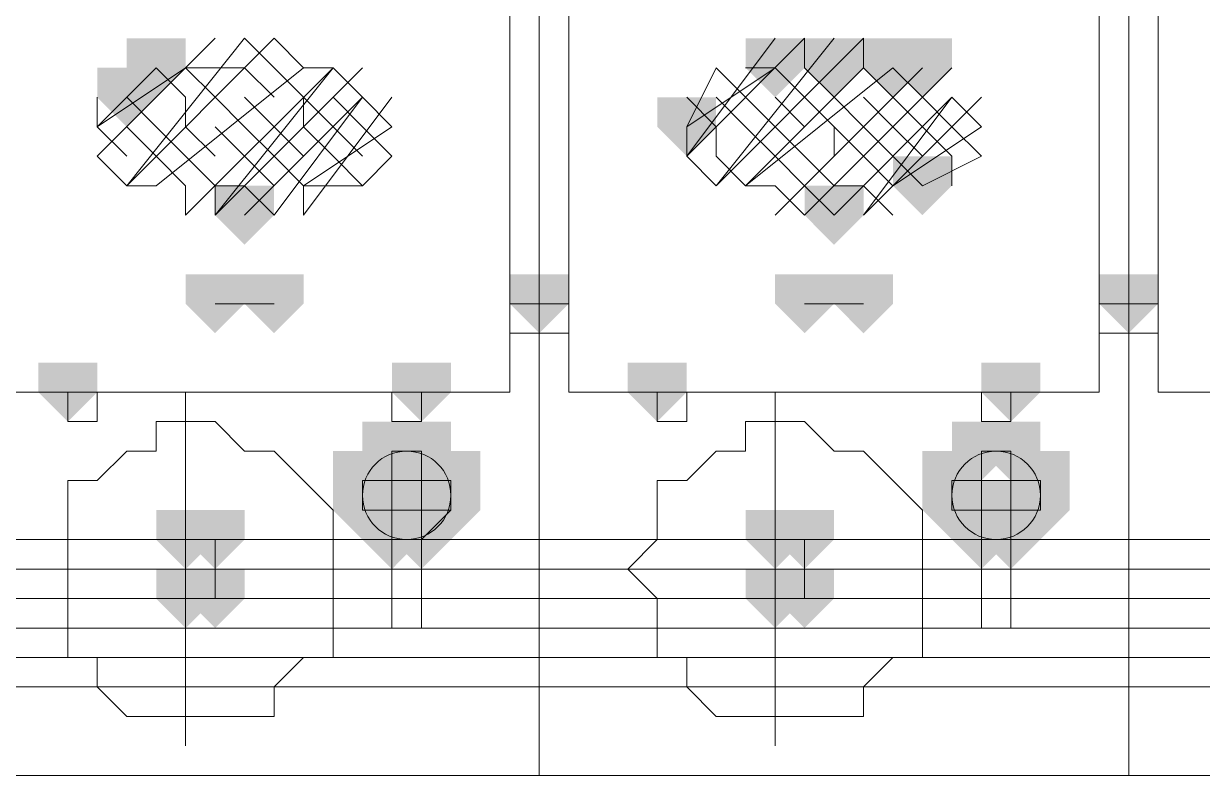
# Model space of a CAD drawing. Header units: millimetres. Extents: x 2315 to 4619, y 1334 to 1897.
# Drawn here: x 3873.622 to 3876.065, y 1516.958 to 1518.516 of the extents above; entities that cross this region are included whole.
import ezdxf

# ---------------------------------------------------------------- set-up
doc = ezdxf.new("R2010")
doc.units = ezdxf.units.MM
for name, color, linetype in [('PDF_3中心线层', 1, 'Continuous'), ('PDF_4虚线层', 2, 'Continuous'), ('PDF_5剖面线层', 2, 'Continuous'), ('PDF_剖面线层', 4, 'Continuous'), ('PDF_细实线层', 7, 'Continuous')]:
    doc.layers.add(name, color=color, linetype=linetype)

msp = doc.modelspace()

# ---------------------------------------------------------------- hatches: boundary and pattern name
at = {"layer": 'PDF_3中心线层', "transparency": 33554559}
for points in [[(3874.6906, 1517.9968), (3874.6295, 1517.9968), (3874.6295, 1517.9357), (3874.6906, 1517.8746), (3874.7517, 1517.9357), (3874.7517, 1517.9968)], [(3874.6906, 1517.9968), (3874.6295, 1517.9968), (3874.6295, 1517.9357), (3874.6906, 1517.8746), (3874.7517, 1517.9357), (3874.7517, 1517.9968)], [(3875.9122, 1517.9968), (3875.8511, 1517.9968), (3875.8511, 1517.9357), (3875.9122, 1517.8746), (3875.9733, 1517.9357), (3875.9733, 1517.9968)], [(3875.9122, 1517.9968), (3875.8511, 1517.9968), (3875.8511, 1517.9357), (3875.9122, 1517.8746), (3875.9733, 1517.9357), (3875.9733, 1517.9968)], [(3874.4463, 1517.8136), (3874.3852, 1517.8136), (3874.3852, 1517.7525), (3874.4463, 1517.6914), (3874.5073, 1517.7525), (3874.5073, 1517.8136)], [(3874.4463, 1517.8136), (3874.3852, 1517.8136), (3874.3852, 1517.7525), (3874.4463, 1517.6914), (3874.5073, 1517.7525), (3874.5073, 1517.8136)], [(3874.9349, 1517.8136), (3874.8738, 1517.8136), (3874.8738, 1517.7525), (3874.9349, 1517.6914), (3874.996, 1517.7525), (3874.996, 1517.8136)], [(3874.9349, 1517.8136), (3874.8738, 1517.8136), (3874.8738, 1517.7525), (3874.9349, 1517.6914), (3874.996, 1517.7525), (3874.996, 1517.8136)], [(3875.6679, 1517.8136), (3875.6068, 1517.8136), (3875.6068, 1517.7525), (3875.6679, 1517.6914), (3875.729, 1517.7525), (3875.729, 1517.8136)], [(3875.6679, 1517.8136), (3875.6068, 1517.8136), (3875.6068, 1517.7525), (3875.6679, 1517.6914), (3875.729, 1517.7525), (3875.729, 1517.8136)]]:
    msp.add_hatch(color=256, dxfattribs=at).paths.add_polyline_path(points)
at = {"layer": 'PDF_4虚线层', "transparency": 33554559}
for points in [[(3874.4463, 1517.5692), (3874.3852, 1517.5692), (3874.3852, 1517.5082), (3874.4463, 1517.4471), (3874.5073, 1517.5082), (3874.5073, 1517.5692)], [(3875.6679, 1517.5692), (3875.6068, 1517.5692), (3875.6068, 1517.5082), (3875.6679, 1517.4471), (3875.729, 1517.5082), (3875.729, 1517.5692)]]:
    msp.add_hatch(color=256, dxfattribs=at).paths.add_polyline_path(points)
at = {"layer": 'PDF_5剖面线层', "transparency": 33554559}
for points in [[(3873.8965, 1518.4855), (3873.8355, 1518.4855), (3873.8355, 1518.4244), (3873.8965, 1518.3633), (3873.9576, 1518.4244), (3873.9576, 1518.4855)], [(3875.1792, 1518.4855), (3875.1182, 1518.4855), (3875.1182, 1518.4244), (3875.1792, 1518.3633), (3875.2403, 1518.4244), (3875.2403, 1518.4855)], [(3875.3014, 1518.4855), (3875.2403, 1518.4855), (3875.2403, 1518.4244), (3875.3014, 1518.3633), (3875.3625, 1518.4244), (3875.3625, 1518.4855)], [(3875.4236, 1518.4855), (3875.3625, 1518.4855), (3875.3625, 1518.4244), (3875.4236, 1518.3633), (3875.4846, 1518.4244), (3875.4846, 1518.4855)], [(3875.4846, 1518.4855), (3875.4236, 1518.4855), (3875.4236, 1518.4244), (3875.4846, 1518.3633), (3875.5457, 1518.4244), (3875.5457, 1518.4855)], [(3873.8355, 1518.4244), (3873.7744, 1518.4244), (3873.7744, 1518.3633), (3873.8355, 1518.3022), (3873.8965, 1518.3633), (3873.8965, 1518.4244)], [(3874.996, 1518.3633), (3874.9349, 1518.3633), (3874.9349, 1518.3022), (3874.996, 1518.2411), (3875.0571, 1518.3022), (3875.0571, 1518.3633)], [(3875.4846, 1518.2411), (3875.4236, 1518.2411), (3875.4236, 1518.1801), (3875.4846, 1518.119), (3875.5457, 1518.1801), (3875.5457, 1518.2411)], [(3874.0798, 1518.1801), (3874.0187, 1518.1801), (3874.0187, 1518.119), (3874.0798, 1518.0579), (3874.1409, 1518.119), (3874.1409, 1518.1801)], [(3875.3014, 1518.1801), (3875.2403, 1518.1801), (3875.2403, 1518.119), (3875.3014, 1518.0579), (3875.3625, 1518.119), (3875.3625, 1518.1801)]]:
    msp.add_hatch(color=256, dxfattribs=at).paths.add_polyline_path(points)
at = {"layer": 'PDF_细实线层', "transparency": 33554559}
for points in [[(3874.0187, 1517.9968), (3873.9576, 1517.9968), (3873.9576, 1517.9357), (3874.0187, 1517.8746), (3874.0798, 1517.9357), (3874.0798, 1517.9968)], [(3874.1409, 1517.9968), (3874.0798, 1517.9968), (3874.0798, 1517.9357), (3874.1409, 1517.8746), (3874.2019, 1517.9357), (3874.2019, 1517.9968)], [(3874.6906, 1517.9968), (3874.6295, 1517.9968), (3874.6295, 1517.9357), (3874.6906, 1517.8746), (3874.7517, 1517.9357), (3874.7517, 1517.9968)], [(3875.2403, 1517.9968), (3875.1792, 1517.9968), (3875.1792, 1517.9357), (3875.2403, 1517.8746), (3875.3014, 1517.9357), (3875.3014, 1517.9968)], [(3875.3625, 1517.9968), (3875.3014, 1517.9968), (3875.3014, 1517.9357), (3875.3625, 1517.8746), (3875.4236, 1517.9357), (3875.4236, 1517.9968)], [(3875.9122, 1517.9968), (3875.8511, 1517.9968), (3875.8511, 1517.9357), (3875.9122, 1517.8746), (3875.9733, 1517.9357), (3875.9733, 1517.9968)], [(3873.7133, 1517.8136), (3873.6522, 1517.8136), (3873.6522, 1517.7525), (3873.7133, 1517.6914), (3873.7744, 1517.7525), (3873.7744, 1517.8136)], [(3874.4463, 1517.8136), (3874.3852, 1517.8136), (3874.3852, 1517.7525), (3874.4463, 1517.6914), (3874.5073, 1517.7525), (3874.5073, 1517.8136)], [(3874.9349, 1517.8136), (3874.8738, 1517.8136), (3874.8738, 1517.7525), (3874.9349, 1517.6914), (3874.996, 1517.7525), (3874.996, 1517.8136)], [(3875.6679, 1517.8136), (3875.6068, 1517.8136), (3875.6068, 1517.7525), (3875.6679, 1517.6914), (3875.729, 1517.7525), (3875.729, 1517.8136)], [(3874.3852, 1517.6914), (3874.3241, 1517.6914), (3874.3241, 1517.6303), (3874.3852, 1517.5692), (3874.4463, 1517.6303), (3874.4463, 1517.6914)], [(3874.4463, 1517.6914), (3874.3852, 1517.6914), (3874.3852, 1517.6303), (3874.4463, 1517.5692), (3874.5073, 1517.6303), (3874.5073, 1517.6914)], [(3874.4463, 1517.6914), (3874.3852, 1517.6914), (3874.3852, 1517.6303), (3874.4463, 1517.5692), (3874.5073, 1517.6303), (3874.5073, 1517.6914)], [(3874.4463, 1517.6914), (3874.3852, 1517.6914), (3874.3852, 1517.6303), (3874.4463, 1517.5692), (3874.5073, 1517.6303), (3874.5073, 1517.6914)], [(3874.4463, 1517.6914), (3874.3852, 1517.6914), (3874.3852, 1517.6303), (3874.4463, 1517.5692), (3874.5073, 1517.6303), (3874.5073, 1517.6914)], [(3875.6068, 1517.6914), (3875.5457, 1517.6914), (3875.5457, 1517.6303), (3875.6068, 1517.5692), (3875.6679, 1517.6303), (3875.6679, 1517.6914)], [(3875.6679, 1517.6914), (3875.6068, 1517.6914), (3875.6068, 1517.6303), (3875.6679, 1517.5692), (3875.729, 1517.6303), (3875.729, 1517.6914)], [(3875.6679, 1517.6914), (3875.6068, 1517.6914), (3875.6068, 1517.6303), (3875.6679, 1517.5692), (3875.729, 1517.6303), (3875.729, 1517.6914)], [(3875.6679, 1517.6914), (3875.6068, 1517.6914), (3875.6068, 1517.6303), (3875.6679, 1517.5692), (3875.729, 1517.6303), (3875.729, 1517.6914)], [(3875.6679, 1517.6914), (3875.6068, 1517.6914), (3875.6068, 1517.6303), (3875.6679, 1517.5692), (3875.729, 1517.6303), (3875.729, 1517.6914)], [(3874.3241, 1517.6303), (3874.263, 1517.6303), (3874.263, 1517.5692), (3874.3241, 1517.5082), (3874.3852, 1517.5692), (3874.3852, 1517.6303)], [(3874.3241, 1517.6303), (3874.263, 1517.6303), (3874.263, 1517.5692), (3874.3241, 1517.5082), (3874.3852, 1517.5692), (3874.3852, 1517.6303)], [(3874.3241, 1517.6303), (3874.263, 1517.6303), (3874.263, 1517.5692), (3874.3241, 1517.5082), (3874.3852, 1517.5692), (3874.3852, 1517.6303)], [(3874.3241, 1517.6303), (3874.263, 1517.6303), (3874.263, 1517.5692), (3874.3241, 1517.5082), (3874.3852, 1517.5692), (3874.3852, 1517.6303)], [(3874.3852, 1517.6303), (3874.3241, 1517.6303), (3874.3241, 1517.5692), (3874.3852, 1517.5082), (3874.4463, 1517.5692), (3874.4463, 1517.6303)], [(3874.5073, 1517.6303), (3874.4463, 1517.6303), (3874.4463, 1517.5692), (3874.5073, 1517.5082), (3874.5684, 1517.5692), (3874.5684, 1517.6303)], [(3874.5073, 1517.6303), (3874.4463, 1517.6303), (3874.4463, 1517.5692), (3874.5073, 1517.5082), (3874.5684, 1517.5692), (3874.5684, 1517.6303)], [(3874.5073, 1517.6303), (3874.4463, 1517.6303), (3874.4463, 1517.5692), (3874.5073, 1517.5082), (3874.5684, 1517.5692), (3874.5684, 1517.6303)], [(3874.5073, 1517.6303), (3874.4463, 1517.6303), (3874.4463, 1517.5692), (3874.5073, 1517.5082), (3874.5684, 1517.5692), (3874.5684, 1517.6303)], [(3874.5073, 1517.6303), (3874.4463, 1517.6303), (3874.4463, 1517.5692), (3874.5073, 1517.5082), (3874.5684, 1517.5692), (3874.5684, 1517.6303)], [(3874.5073, 1517.6303), (3874.4463, 1517.6303), (3874.4463, 1517.5692), (3874.5073, 1517.5082), (3874.5684, 1517.5692), (3874.5684, 1517.6303)], [(3874.5073, 1517.6303), (3874.4463, 1517.6303), (3874.4463, 1517.5692), (3874.5073, 1517.5082), (3874.5684, 1517.5692), (3874.5684, 1517.6303)], [(3875.5457, 1517.6303), (3875.4846, 1517.6303), (3875.4846, 1517.5692), (3875.5457, 1517.5082), (3875.6068, 1517.5692), (3875.6068, 1517.6303)], [(3875.5457, 1517.6303), (3875.4846, 1517.6303), (3875.4846, 1517.5692), (3875.5457, 1517.5082), (3875.6068, 1517.5692), (3875.6068, 1517.6303)], [(3875.5457, 1517.6303), (3875.4846, 1517.6303), (3875.4846, 1517.5692), (3875.5457, 1517.5082), (3875.6068, 1517.5692), (3875.6068, 1517.6303)], [(3875.5457, 1517.6303), (3875.4846, 1517.6303), (3875.4846, 1517.5692), (3875.5457, 1517.5082), (3875.6068, 1517.5692), (3875.6068, 1517.6303)], [(3875.5457, 1517.6303), (3875.4846, 1517.6303), (3875.4846, 1517.5692), (3875.5457, 1517.5082), (3875.6068, 1517.5692), (3875.6068, 1517.6303)], [(3875.5457, 1517.6303), (3875.4846, 1517.6303), (3875.4846, 1517.5692), (3875.5457, 1517.5082), (3875.6068, 1517.5692), (3875.6068, 1517.6303)], [(3875.5457, 1517.6303), (3875.4846, 1517.6303), (3875.4846, 1517.5692), (3875.5457, 1517.5082), (3875.6068, 1517.5692), (3875.6068, 1517.6303)], [(3875.729, 1517.6303), (3875.6679, 1517.6303), (3875.6679, 1517.5692), (3875.729, 1517.5082), (3875.7901, 1517.5692), (3875.7901, 1517.6303)], [(3875.729, 1517.6303), (3875.6679, 1517.6303), (3875.6679, 1517.5692), (3875.729, 1517.5082), (3875.7901, 1517.5692), (3875.7901, 1517.6303)], [(3875.729, 1517.6303), (3875.6679, 1517.6303), (3875.6679, 1517.5692), (3875.729, 1517.5082), (3875.7901, 1517.5692), (3875.7901, 1517.6303)], [(3875.729, 1517.6303), (3875.6679, 1517.6303), (3875.6679, 1517.5692), (3875.729, 1517.5082), (3875.7901, 1517.5692), (3875.7901, 1517.6303)], [(3875.729, 1517.6303), (3875.6679, 1517.6303), (3875.6679, 1517.5692), (3875.729, 1517.5082), (3875.7901, 1517.5692), (3875.7901, 1517.6303)], [(3875.729, 1517.6303), (3875.6679, 1517.6303), (3875.6679, 1517.5692), (3875.729, 1517.5082), (3875.7901, 1517.5692), (3875.7901, 1517.6303)], [(3875.729, 1517.6303), (3875.6679, 1517.6303), (3875.6679, 1517.5692), (3875.729, 1517.5082), (3875.7901, 1517.5692), (3875.7901, 1517.6303)], [(3874.3241, 1517.5692), (3874.263, 1517.5692), (3874.263, 1517.5082), (3874.3241, 1517.4471), (3874.3852, 1517.5082), (3874.3852, 1517.5692)], [(3874.3241, 1517.5692), (3874.263, 1517.5692), (3874.263, 1517.5082), (3874.3241, 1517.4471), (3874.3852, 1517.5082), (3874.3852, 1517.5692)], [(3874.3241, 1517.5692), (3874.263, 1517.5692), (3874.263, 1517.5082), (3874.3241, 1517.4471), (3874.3852, 1517.5082), (3874.3852, 1517.5692)], [(3874.3241, 1517.5692), (3874.263, 1517.5692), (3874.263, 1517.5082), (3874.3241, 1517.4471), (3874.3852, 1517.5082), (3874.3852, 1517.5692)], [(3874.3852, 1517.5692), (3874.3241, 1517.5692), (3874.3241, 1517.5082), (3874.3852, 1517.4471), (3874.4463, 1517.5082), (3874.4463, 1517.5692)], [(3874.3852, 1517.5692), (3874.3241, 1517.5692), (3874.3241, 1517.5082), (3874.3852, 1517.4471), (3874.4463, 1517.5082), (3874.4463, 1517.5692)], [(3874.3852, 1517.5692), (3874.3241, 1517.5692), (3874.3241, 1517.5082), (3874.3852, 1517.4471), (3874.4463, 1517.5082), (3874.4463, 1517.5692)], [(3874.4463, 1517.5692), (3874.3852, 1517.5692), (3874.3852, 1517.5082), (3874.4463, 1517.4471), (3874.5073, 1517.5082), (3874.5073, 1517.5692)], [(3874.4463, 1517.5692), (3874.3852, 1517.5692), (3874.3852, 1517.5082), (3874.4463, 1517.4471), (3874.5073, 1517.5082), (3874.5073, 1517.5692)], [(3874.4463, 1517.5692), (3874.3852, 1517.5692), (3874.3852, 1517.5082), (3874.4463, 1517.4471), (3874.5073, 1517.5082), (3874.5073, 1517.5692)], [(3874.4463, 1517.5692), (3874.3852, 1517.5692), (3874.3852, 1517.5082), (3874.4463, 1517.4471), (3874.5073, 1517.5082), (3874.5073, 1517.5692)], [(3874.4463, 1517.5692), (3874.3852, 1517.5692), (3874.3852, 1517.5082), (3874.4463, 1517.4471), (3874.5073, 1517.5082), (3874.5073, 1517.5692)], [(3874.4463, 1517.5692), (3874.3852, 1517.5692), (3874.3852, 1517.5082), (3874.4463, 1517.4471), (3874.5073, 1517.5082), (3874.5073, 1517.5692)], [(3874.5073, 1517.5692), (3874.4463, 1517.5692), (3874.4463, 1517.5082), (3874.5073, 1517.4471), (3874.5684, 1517.5082), (3874.5684, 1517.5692)], [(3874.5073, 1517.5692), (3874.4463, 1517.5692), (3874.4463, 1517.5082), (3874.5073, 1517.4471), (3874.5684, 1517.5082), (3874.5684, 1517.5692)], [(3874.5073, 1517.5692), (3874.4463, 1517.5692), (3874.4463, 1517.5082), (3874.5073, 1517.4471), (3874.5684, 1517.5082), (3874.5684, 1517.5692)], [(3874.5073, 1517.5692), (3874.4463, 1517.5692), (3874.4463, 1517.5082), (3874.5073, 1517.4471), (3874.5684, 1517.5082), (3874.5684, 1517.5692)], [(3874.5073, 1517.5692), (3874.4463, 1517.5692), (3874.4463, 1517.5082), (3874.5073, 1517.4471), (3874.5684, 1517.5082), (3874.5684, 1517.5692)], [(3874.5073, 1517.5692), (3874.4463, 1517.5692), (3874.4463, 1517.5082), (3874.5073, 1517.4471), (3874.5684, 1517.5082), (3874.5684, 1517.5692)], [(3874.5073, 1517.5692), (3874.4463, 1517.5692), (3874.4463, 1517.5082), (3874.5073, 1517.4471), (3874.5684, 1517.5082), (3874.5684, 1517.5692)], [(3875.5457, 1517.5692), (3875.4846, 1517.5692), (3875.4846, 1517.5082), (3875.5457, 1517.4471), (3875.6068, 1517.5082), (3875.6068, 1517.5692)], [(3875.5457, 1517.5692), (3875.4846, 1517.5692), (3875.4846, 1517.5082), (3875.5457, 1517.4471), (3875.6068, 1517.5082), (3875.6068, 1517.5692)], [(3875.5457, 1517.5692), (3875.4846, 1517.5692), (3875.4846, 1517.5082), (3875.5457, 1517.4471), (3875.6068, 1517.5082), (3875.6068, 1517.5692)], [(3875.5457, 1517.5692), (3875.4846, 1517.5692), (3875.4846, 1517.5082), (3875.5457, 1517.4471), (3875.6068, 1517.5082), (3875.6068, 1517.5692)], [(3875.5457, 1517.5692), (3875.4846, 1517.5692), (3875.4846, 1517.5082), (3875.5457, 1517.4471), (3875.6068, 1517.5082), (3875.6068, 1517.5692)], [(3875.5457, 1517.5692), (3875.4846, 1517.5692), (3875.4846, 1517.5082), (3875.5457, 1517.4471), (3875.6068, 1517.5082), (3875.6068, 1517.5692)], [(3875.5457, 1517.5692), (3875.4846, 1517.5692), (3875.4846, 1517.5082), (3875.5457, 1517.4471), (3875.6068, 1517.5082), (3875.6068, 1517.5692)], [(3875.6068, 1517.5692), (3875.5457, 1517.5692), (3875.5457, 1517.5082), (3875.6068, 1517.4471), (3875.6679, 1517.5082), (3875.6679, 1517.5692)], [(3875.6068, 1517.5692), (3875.5457, 1517.5692), (3875.5457, 1517.5082), (3875.6068, 1517.4471), (3875.6679, 1517.5082), (3875.6679, 1517.5692)], [(3875.6679, 1517.5692), (3875.6068, 1517.5692), (3875.6068, 1517.5082), (3875.6679, 1517.4471), (3875.729, 1517.5082), (3875.729, 1517.5692)], [(3875.6679, 1517.5692), (3875.6068, 1517.5692), (3875.6068, 1517.5082), (3875.6679, 1517.4471), (3875.729, 1517.5082), (3875.729, 1517.5692)], [(3875.6679, 1517.5692), (3875.6068, 1517.5692), (3875.6068, 1517.5082), (3875.6679, 1517.4471), (3875.729, 1517.5082), (3875.729, 1517.5692)], [(3875.6679, 1517.5692), (3875.6068, 1517.5692), (3875.6068, 1517.5082), (3875.6679, 1517.4471), (3875.729, 1517.5082), (3875.729, 1517.5692)], [(3875.6679, 1517.5692), (3875.6068, 1517.5692), (3875.6068, 1517.5082), (3875.6679, 1517.4471), (3875.729, 1517.5082), (3875.729, 1517.5692)], [(3875.6679, 1517.5692), (3875.6068, 1517.5692), (3875.6068, 1517.5082), (3875.6679, 1517.4471), (3875.729, 1517.5082), (3875.729, 1517.5692)], [(3875.729, 1517.5692), (3875.6679, 1517.5692), (3875.6679, 1517.5082), (3875.729, 1517.4471), (3875.7901, 1517.5082), (3875.7901, 1517.5692)], [(3875.729, 1517.5692), (3875.6679, 1517.5692), (3875.6679, 1517.5082), (3875.729, 1517.4471), (3875.7901, 1517.5082), (3875.7901, 1517.5692)], [(3875.729, 1517.5692), (3875.6679, 1517.5692), (3875.6679, 1517.5082), (3875.729, 1517.4471), (3875.7901, 1517.5082), (3875.7901, 1517.5692)], [(3875.729, 1517.5692), (3875.6679, 1517.5692), (3875.6679, 1517.5082), (3875.729, 1517.4471), (3875.7901, 1517.5082), (3875.7901, 1517.5692)], [(3875.729, 1517.5692), (3875.6679, 1517.5692), (3875.6679, 1517.5082), (3875.729, 1517.4471), (3875.7901, 1517.5082), (3875.7901, 1517.5692)], [(3875.729, 1517.5692), (3875.6679, 1517.5692), (3875.6679, 1517.5082), (3875.729, 1517.4471), (3875.7901, 1517.5082), (3875.7901, 1517.5692)], [(3875.729, 1517.5692), (3875.6679, 1517.5692), (3875.6679, 1517.5082), (3875.729, 1517.4471), (3875.7901, 1517.5082), (3875.7901, 1517.5692)], [(3873.9576, 1517.5082), (3873.8965, 1517.5082), (3873.8965, 1517.4471), (3873.9576, 1517.386), (3874.0187, 1517.4471), (3874.0187, 1517.5082)], [(3874.0187, 1517.5082), (3873.9576, 1517.5082), (3873.9576, 1517.4471), (3874.0187, 1517.386), (3874.0798, 1517.4471), (3874.0798, 1517.5082)], [(3874.3852, 1517.5082), (3874.3241, 1517.5082), (3874.3241, 1517.4471), (3874.3852, 1517.386), (3874.4463, 1517.4471), (3874.4463, 1517.5082)], [(3874.3852, 1517.5082), (3874.3241, 1517.5082), (3874.3241, 1517.4471), (3874.3852, 1517.386), (3874.4463, 1517.4471), (3874.4463, 1517.5082)], [(3874.4463, 1517.5082), (3874.3852, 1517.5082), (3874.3852, 1517.4471), (3874.4463, 1517.386), (3874.5073, 1517.4471), (3874.5073, 1517.5082)], [(3874.4463, 1517.5082), (3874.3852, 1517.5082), (3874.3852, 1517.4471), (3874.4463, 1517.386), (3874.5073, 1517.4471), (3874.5073, 1517.5082)], [(3874.4463, 1517.5082), (3874.3852, 1517.5082), (3874.3852, 1517.4471), (3874.4463, 1517.386), (3874.5073, 1517.4471), (3874.5073, 1517.5082)], [(3874.4463, 1517.5082), (3874.3852, 1517.5082), (3874.3852, 1517.4471), (3874.4463, 1517.386), (3874.5073, 1517.4471), (3874.5073, 1517.5082)], [(3874.4463, 1517.5082), (3874.3852, 1517.5082), (3874.3852, 1517.4471), (3874.4463, 1517.386), (3874.5073, 1517.4471), (3874.5073, 1517.5082)], [(3875.1792, 1517.5082), (3875.1182, 1517.5082), (3875.1182, 1517.4471), (3875.1792, 1517.386), (3875.2403, 1517.4471), (3875.2403, 1517.5082)], [(3875.2403, 1517.5082), (3875.1792, 1517.5082), (3875.1792, 1517.4471), (3875.2403, 1517.386), (3875.3014, 1517.4471), (3875.3014, 1517.5082)], [(3875.6068, 1517.5082), (3875.5457, 1517.5082), (3875.5457, 1517.4471), (3875.6068, 1517.386), (3875.6679, 1517.4471), (3875.6679, 1517.5082)], [(3875.6068, 1517.5082), (3875.5457, 1517.5082), (3875.5457, 1517.4471), (3875.6068, 1517.386), (3875.6679, 1517.4471), (3875.6679, 1517.5082)], [(3875.6679, 1517.5082), (3875.6068, 1517.5082), (3875.6068, 1517.4471), (3875.6679, 1517.386), (3875.729, 1517.4471), (3875.729, 1517.5082)], [(3875.6679, 1517.5082), (3875.6068, 1517.5082), (3875.6068, 1517.4471), (3875.6679, 1517.386), (3875.729, 1517.4471), (3875.729, 1517.5082)], [(3875.6679, 1517.5082), (3875.6068, 1517.5082), (3875.6068, 1517.4471), (3875.6679, 1517.386), (3875.729, 1517.4471), (3875.729, 1517.5082)], [(3875.6679, 1517.5082), (3875.6068, 1517.5082), (3875.6068, 1517.4471), (3875.6679, 1517.386), (3875.729, 1517.4471), (3875.729, 1517.5082)], [(3875.6679, 1517.5082), (3875.6068, 1517.5082), (3875.6068, 1517.4471), (3875.6679, 1517.386), (3875.729, 1517.4471), (3875.729, 1517.5082)], [(3873.9576, 1517.386), (3873.8965, 1517.386), (3873.8965, 1517.3249), (3873.9576, 1517.2638), (3874.0187, 1517.3249), (3874.0187, 1517.386)], [(3874.0187, 1517.386), (3873.9576, 1517.386), (3873.9576, 1517.3249), (3874.0187, 1517.2638), (3874.0798, 1517.3249), (3874.0798, 1517.386)], [(3875.1792, 1517.386), (3875.1182, 1517.386), (3875.1182, 1517.3249), (3875.1792, 1517.2638), (3875.2403, 1517.3249), (3875.2403, 1517.386)], [(3875.2403, 1517.386), (3875.1792, 1517.386), (3875.1792, 1517.3249), (3875.2403, 1517.2638), (3875.3014, 1517.3249), (3875.3014, 1517.386)]]:
    msp.add_hatch(color=256, dxfattribs=at).paths.add_polyline_path(points)

# ---------------------------------------------------------------- linework, layer by layer
at = {"layer": 'PDF_3中心线层', "lineweight": 18}
for points in [[(3874.6906, 1517.9357), (3874.6906, 1517.8746)], [(3875.9122, 1517.9357), (3875.9122, 1517.8746)], [(3873.7133, 1517.6914), (3873.7133, 1517.7525), (3873.7744, 1517.7525), (3873.7133, 1517.7525)], [(3874.4463, 1517.6914), (3874.4463, 1517.7525)], [(3874.9349, 1517.6914), (3874.9349, 1517.7525)], [(3875.6679, 1517.6914), (3875.6679, 1517.7525)], [(3874.4463, 1517.6303), (3874.3852, 1517.6303), (3874.3852, 1517.5692), (3874.3241, 1517.5692), (3874.3241, 1517.5082), (3874.3852, 1517.5082), (3874.3852, 1517.4471), (3874.4463, 1517.4471), (3874.5073, 1517.5082), (3874.5073, 1517.5692), (3874.4463, 1517.5692)], [(3875.6679, 1517.6303), (3875.6068, 1517.6303), (3875.6068, 1517.5692), (3875.5457, 1517.5692), (3875.5457, 1517.5082), (3875.6068, 1517.5082), (3875.6068, 1517.4471), (3875.6679, 1517.4471), (3875.6679, 1517.5082), (3875.729, 1517.5082), (3875.729, 1517.5692), (3875.6679, 1517.5692)], [(3873.9576, 1517.4471), (3874.0187, 1517.4471), (3874.0187, 1517.3249), (3873.9576, 1517.3249)], [(3875.1792, 1517.4471), (3875.2403, 1517.4471), (3875.2403, 1517.3249), (3875.1792, 1517.3249)]]:
    msp.add_lwpolyline(points, close=True, dxfattribs=at)
for points in [[(3873.9576, 1517.7525), (3873.9576, 1517.0195)], [(3875.1792, 1517.7525), (3875.1792, 1517.0195)], [(3874.4463, 1517.6303), (3874.4463, 1517.2638)], [(3875.6679, 1517.6303), (3875.6679, 1517.2638)], [(3874.5073, 1517.5082), (3874.3241, 1517.5082)], [(3874.4463, 1517.5082), (3874.3852, 1517.5082)], [(3875.729, 1517.5082), (3875.5457, 1517.5082)], [(3875.6679, 1517.5082), (3875.6068, 1517.5082)], [(3872.9192, 1517.2028), (3880.9819, 1517.2028), (3881.043, 1517.2028), (3881.043, 1517.2638), (3881.1041, 1517.2638), (3881.1041, 1517.3249), (3881.1041, 1517.386)], [(3873.6522, 1517.386), (3874.3241, 1517.386)]]:
    msp.add_lwpolyline(points, dxfattribs=at)
at = {"layer": 'PDF_4虚线层', "lineweight": 18}
for points in [[(3874.6906, 1520.0125), (3874.6906, 1516.9584)], [(3875.9122, 1520.0125), (3875.9122, 1516.9584)], [(3872.1863, 1517.386), (3880.8598, 1517.386)], [(3872.1863, 1517.3249), (3880.8598, 1517.3249)]]:
    msp.add_lwpolyline(points, dxfattribs=at)
for points in [[(3873.9576, 1517.6914), (3873.8965, 1517.6914), (3873.8965, 1517.6303), (3873.8355, 1517.6303), (3873.7744, 1517.5692), (3873.7133, 1517.5692), (3873.7133, 1517.5082), (3873.7133, 1517.4471), (3873.7133, 1517.386), (3873.7133, 1517.3249), (3873.7133, 1517.2638), (3873.7133, 1517.2028), (3873.7744, 1517.2028), (3873.7744, 1517.1417), (3873.8355, 1517.0806), (3873.8965, 1517.0806), (3873.9576, 1517.0806), (3874.0187, 1517.0806), (3874.0798, 1517.0806), (3874.1409, 1517.0806), (3874.1409, 1517.1417), (3874.2019, 1517.2028), (3874.263, 1517.2028), (3874.263, 1517.2638), (3874.263, 1517.3249), (3874.263, 1517.386), (3874.263, 1517.4471), (3874.263, 1517.5082), (3874.2019, 1517.5692), (3874.1409, 1517.6303), (3874.0798, 1517.6303), (3874.0187, 1517.6914)], [(3875.1792, 1517.6914), (3875.1182, 1517.6914), (3875.1182, 1517.6303), (3875.0571, 1517.6303), (3874.996, 1517.5692), (3874.9349, 1517.5692), (3874.9349, 1517.5082), (3874.9349, 1517.4471), (3874.8738, 1517.386), (3874.9349, 1517.3249), (3874.9349, 1517.2638), (3874.9349, 1517.2028), (3874.996, 1517.2028), (3874.996, 1517.1417), (3875.0571, 1517.0806), (3875.1182, 1517.0806), (3875.1792, 1517.0806), (3875.2403, 1517.0806), (3875.3014, 1517.0806), (3875.3625, 1517.0806), (3875.3625, 1517.1417), (3875.4236, 1517.2028), (3875.4846, 1517.2028), (3875.4846, 1517.2638), (3875.4846, 1517.3249), (3875.4846, 1517.386), (3875.4846, 1517.4471), (3875.4846, 1517.5082), (3875.4236, 1517.5692), (3875.3625, 1517.6303), (3875.3014, 1517.6303), (3875.2403, 1517.6914)]]:
    msp.add_lwpolyline(points, close=True, dxfattribs=at)
at = {"layer": 'PDF_5剖面线层', "lineweight": 13}
for points in [[(3873.7744, 1518.2411), (3874.0187, 1518.4855), (3873.7744, 1518.2411)], [(3874.3241, 1518.1801), (3874.263, 1518.2411), (3874.2019, 1518.3022), (3874.2019, 1518.3633), (3874.1409, 1518.4244), (3874.0798, 1518.4855), (3873.8355, 1518.1801), (3874.1409, 1518.4855), (3874.2019, 1518.4244), (3874.263, 1518.4244), (3874.3241, 1518.3633), (3874.3852, 1518.3022), (3874.2019, 1518.1801), (3874.2019, 1518.119), (3874.3852, 1518.3633)], [(3875.3014, 1518.4855), (3875.0571, 1518.1801), (3875.3625, 1518.4855), (3875.3625, 1518.4244), (3875.1182, 1518.1801), (3875.4236, 1518.4244), (3875.4846, 1518.3633), (3875.5457, 1518.3022), (3875.6068, 1518.2411), (3875.4846, 1518.1801), (3875.4236, 1518.2411), (3875.3625, 1518.3022), (3875.3014, 1518.3633), (3875.2403, 1518.4244), (3875.2403, 1518.4855), (3874.996, 1518.2411), (3875.1792, 1518.4855)], [(3874.0187, 1518.2411), (3873.9576, 1518.3022), (3873.9576, 1518.3633), (3873.8965, 1518.4244), (3873.7744, 1518.3022), (3873.9576, 1518.4244), (3874.0187, 1518.3633), (3874.0798, 1518.3022)], [(3873.8355, 1518.3022), (3873.8965, 1518.2411), (3873.9576, 1518.1801), (3873.9576, 1518.119), (3874.263, 1518.4244), (3874.0187, 1518.119), (3874.3241, 1518.4244)], [(3873.8965, 1518.1801), (3874.2019, 1518.4244), (3873.8965, 1518.1801)], [(3874.1409, 1518.3633), (3874.0798, 1518.4244), (3874.0187, 1518.4244), (3873.9576, 1518.4244)], [(3875.4236, 1518.119), (3875.3625, 1518.1801), (3875.3014, 1518.1801), (3875.2403, 1518.2411), (3875.1792, 1518.3022), (3875.1182, 1518.3633), (3875.0571, 1518.4244), (3874.996, 1518.3022), (3875.1792, 1518.4244), (3875.1182, 1518.4244)], [(3874.996, 1518.3633), (3875.0571, 1518.3022), (3875.0571, 1518.2411), (3875.1182, 1518.1801), (3875.1792, 1518.1801), (3875.2403, 1518.119), (3875.5457, 1518.4244)], [(3875.1792, 1518.119), (3875.4846, 1518.4244), (3875.1792, 1518.119)], [(3875.3014, 1518.2411), (3875.3014, 1518.3022), (3875.2403, 1518.3633), (3875.1792, 1518.4244)], [(3875.5457, 1518.1801), (3875.5457, 1518.2411), (3875.4846, 1518.3022), (3875.4236, 1518.3633), (3875.3625, 1518.4244)], [(3873.8355, 1518.2411), (3873.7744, 1518.3022), (3873.7744, 1518.3633)], [(3874.0187, 1518.119), (3874.0187, 1518.1801), (3873.9576, 1518.2411), (3873.8965, 1518.3022), (3873.8355, 1518.3633), (3873.8965, 1518.3022)], [(3874.0798, 1518.119), (3874.3241, 1518.3633), (3874.1409, 1518.119), (3874.0798, 1518.1801), (3874.0187, 1518.1801)], [(3874.0187, 1518.3633), (3874.0798, 1518.3022), (3874.1409, 1518.2411), (3874.2019, 1518.1801), (3874.263, 1518.1801), (3874.3241, 1518.1801), (3874.3852, 1518.2411), (3874.3241, 1518.3022), (3874.263, 1518.3633)], [(3874.2019, 1518.2411), (3874.1409, 1518.3022), (3874.0798, 1518.3633)], [(3874.3241, 1518.2411), (3874.263, 1518.3022), (3874.2019, 1518.3633)], [(3875.0571, 1518.3633), (3875.1182, 1518.3022), (3875.1792, 1518.2411), (3875.2403, 1518.1801), (3875.3014, 1518.119), (3875.5457, 1518.3633), (3875.3625, 1518.119), (3875.6068, 1518.3633)], [(3875.2403, 1518.3022), (3875.1792, 1518.3633)], [(3875.3014, 1518.3022), (3875.3625, 1518.2411), (3875.4236, 1518.1801), (3875.6068, 1518.3022), (3875.5457, 1518.3633)], [(3875.4846, 1518.2411), (3875.4236, 1518.3022), (3875.3625, 1518.3633)], [(3874.1409, 1518.1801), (3874.0798, 1518.2411), (3874.0187, 1518.3022)], [(3875.0571, 1518.1801), (3874.996, 1518.2411), (3874.996, 1518.3022)], [(3875.1792, 1518.2411), (3875.1182, 1518.3022)], [(3873.7744, 1518.2411), (3873.8355, 1518.1801), (3873.8965, 1518.1801)]]:
    msp.add_lwpolyline(points, dxfattribs=at)
at = {"layer": 'PDF_剖面线层', "lineweight": 0}
for points in [[(3874.4463, 1517.6303), (3874.4463, 1517.6303)], [(3875.6679, 1517.6303), (3875.6679, 1517.6303)], [(3874.3241, 1517.5692), (3874.3241, 1517.5692)], [(3874.5073, 1517.5692), (3874.5073, 1517.5692)], [(3875.5457, 1517.5692), (3875.5457, 1517.5692)], [(3875.729, 1517.5692), (3875.729, 1517.5692)], [(3874.3241, 1517.5082), (3874.3241, 1517.5082)], [(3874.5073, 1517.5082), (3874.5073, 1517.5082)], [(3875.5457, 1517.5082), (3875.5457, 1517.5082)], [(3875.729, 1517.5082), (3875.729, 1517.5082)], [(3874.4463, 1517.4471), (3874.4463, 1517.4471)], [(3875.6679, 1517.4471), (3875.6679, 1517.4471)]]:
    msp.add_lwpolyline(points, dxfattribs=at)
at = {"layer": 'PDF_细实线层', "lineweight": 18}
for points in [[(3880.8598, 1517.1417), (3880.8598, 1516.9584), (3872.1863, 1516.9584), (3872.1863, 1520.0125), (3880.8598, 1520.0125), (3880.8598, 1517.2638), (3872.1863, 1517.2638)], [(3874.0187, 1517.9357), (3874.1409, 1517.9357), (3874.0187, 1517.9357)], [(3875.2403, 1517.9357), (3875.3625, 1517.9357), (3875.2403, 1517.9357)], [(3874.4463, 1517.5082), (3874.3852, 1517.5082), (3874.4463, 1517.5082)], [(3875.6679, 1517.5082), (3875.6068, 1517.5082), (3875.6679, 1517.5082)], [(3872.1863, 1517.4471), (3880.8598, 1517.4471)], [(3873.1636, 1517.2638), (3873.0414, 1517.2638), (3873.1636, 1517.2638), (3873.1636, 1517.4471), (3873.2246, 1517.4471), (3873.2246, 1517.2638), (3874.3852, 1517.2638), (3874.3852, 1517.4471), (3874.4463, 1517.4471), (3874.3852, 1517.4471), (3874.4463, 1517.4471), (3874.4463, 1517.2638)], [(3875.6068, 1517.2638), (3875.6068, 1517.4471), (3875.6679, 1517.4471), (3875.6679, 1517.2638)], [(3872.1863, 1517.386), (3880.8598, 1517.386)], [(3873.9576, 1517.386), (3873.9576, 1517.386)], [(3875.1792, 1517.386), (3875.1792, 1517.386)], [(3872.1863, 1517.3249), (3880.8598, 1517.3249)], [(3880.9819, 1517.1417), (3873.0414, 1517.1417), (3873.0414, 1517.0806), (3873.0414, 1517.3249), (3872.9803, 1517.3249), (3873.0414, 1517.3249), (3872.9803, 1517.3249), (3872.9803, 1517.2638), (3872.9803, 1517.1417), (3872.9803, 1517.0806)], [(3874.4463, 1517.3249), (3874.4463, 1517.3249)], [(3875.6679, 1517.3249), (3875.6679, 1517.3249)], [(3873.0414, 1517.2638), (3876.8284, 1517.2638)]]:
    msp.add_lwpolyline(points, dxfattribs=at)
for points in [[(3874.6295, 1518.7909), (3873.5301, 1518.7909), (3873.5301, 1517.7525), (3874.6295, 1517.7525)], [(3874.7517, 1517.7525), (3875.8511, 1517.7525), (3875.8511, 1518.7909), (3874.7517, 1518.7909)], [(3875.9733, 1517.7525), (3877.0728, 1517.7525), (3877.0728, 1518.7909), (3875.9733, 1518.7909)], [(3874.6295, 1517.9357), (3874.7517, 1517.9357), (3874.7517, 1517.8746), (3874.6295, 1517.8746)], [(3874.6295, 1517.9357), (3874.7517, 1517.9357), (3874.7517, 1517.8746), (3874.6295, 1517.8746)], [(3875.8511, 1517.9357), (3875.9733, 1517.9357), (3875.9733, 1517.8746), (3875.8511, 1517.8746)], [(3875.8511, 1517.9357), (3875.9733, 1517.9357), (3875.9733, 1517.8746), (3875.8511, 1517.8746)], [(3873.7744, 1517.6914), (3873.7744, 1517.7525), (3873.7133, 1517.7525), (3873.7133, 1517.6914)], [(3874.3852, 1517.6914), (3874.3852, 1517.7525), (3874.4463, 1517.7525), (3874.4463, 1517.6914)], [(3874.996, 1517.6914), (3874.996, 1517.7525), (3874.9349, 1517.7525), (3874.9349, 1517.6914)], [(3875.6068, 1517.6914), (3875.6068, 1517.7525), (3875.6679, 1517.7525), (3875.6679, 1517.6914)], [(3874.4463, 1517.6303), (3874.3852, 1517.6303)], [(3875.6679, 1517.6303), (3875.6068, 1517.6303)], [(3874.3852, 1517.5692), (3874.3241, 1517.5692)], [(3874.4463, 1517.5692), (3874.4463, 1517.5082), (3874.3852, 1517.5082), (3874.3852, 1517.5692)], [(3875.6679, 1517.5692), (3875.6679, 1517.5082), (3875.6068, 1517.5082), (3875.6068, 1517.5692)], [(3874.3852, 1517.5082), (3874.3241, 1517.5082)], [(3873.9576, 1517.4471), (3874.0187, 1517.4471), (3874.0187, 1517.3249), (3873.9576, 1517.3249)], [(3875.1792, 1517.4471), (3875.2403, 1517.4471), (3875.2403, 1517.3249), (3875.1792, 1517.3249)], [(3875.6679, 1517.4471), (3875.6068, 1517.4471)]]:
    msp.add_lwpolyline(points, close=True, dxfattribs=at)
for centre in [(3874.4157, 1517.5387), (3875.6374, 1517.5387)]:
    msp.add_circle(centre, 0.0916, dxfattribs=at)

doc.saveas('drawing.dxf')
